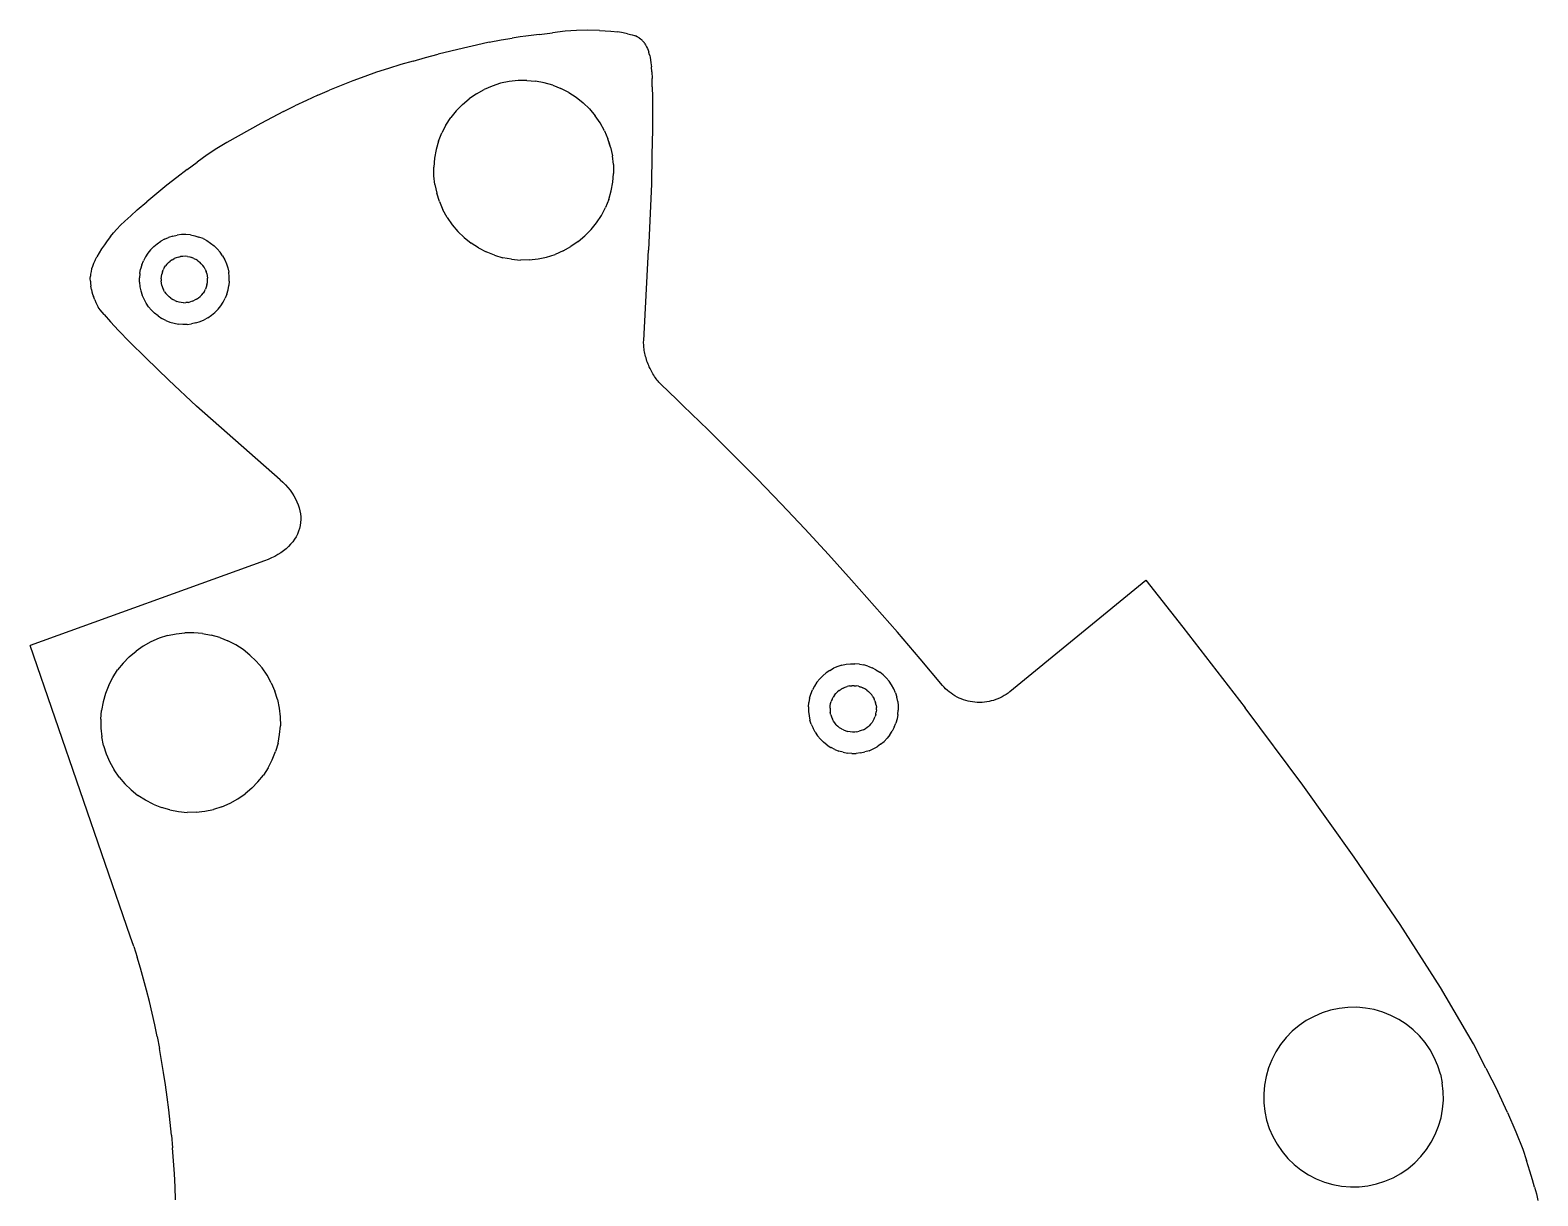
# Model space of a CAD drawing. Extents: x -71 to 71, y -56 to 56.
# Drawn here: x -71.3 to -1.7, y 1.8 to 55.6 of the extents above; entities that cross this region are included whole.
import ezdxf

# ---------------------------------------------------------------- set-up
doc = ezdxf.new("R2010")
doc.units = 0

msp = doc.modelspace()

# ---------------------------------------------------------------- linework, layer by layer
for p, q in [((-50.14, 55.07, 0), (-50.724, 54.939, 0)), ((-50.14, 55.07, 0), (-49.586, 55.182, 0)), ((-49.586, 55.182, 0), (-49.082, 55.264, 0)), ((-48.703, 55.319, 0), (-49.082, 55.264, 0)), ((-48.441, 55.355, 0), (-48.703, 55.319, 0)), ((-47.834, 55.434, 0), (-48.441, 55.355, 0)), ((-47.834, 55.434, 0), (-47.221, 55.509, 0)), ((-46.635, 55.577, 0), (-47.221, 55.509, 0)), ((-46.11, 55.62, 0), (-46.635, 55.577, 0)), ((-45.597, 55.631, 0), (-46.11, 55.62, 0)), ((-45.052, 55.617, 0), (-45.597, 55.631, 0)), ((-45.052, 55.617, 0), (-44.522, 55.587, 0)), ((-44.522, 55.587, 0), (-44.194, 55.55, 0)), ((-43.96, 55.513, 0), (-44.194, 55.55, 0)), ((-43.751, 55.467, 0), (-43.96, 55.513, 0)), ((-43.751, 55.467, 0), (-43.543, 55.415, 0)), ((-43.543, 55.415, 0), (-43.436, 55.383, 0)), ((-43.436, 55.383, 0), (-43.391, 55.364, 0)), ((-43.306, 55.321, 0), (-43.391, 55.364, 0)), ((-43.216, 55.269, 0), (-43.306, 55.321, 0)), ((-43.216, 55.269, 0), (-43.159, 55.232, 0)), ((-43.159, 55.232, 0), (-43.113, 55.197, 0)), ((-43.08, 55.167, 0), (-43.113, 55.197, 0)), ((-43.054, 55.141, 0), (-43.08, 55.167, 0)), ((-43.054, 55.141, 0), (-43.015, 55.094, 0)), ((-42.975, 55.041, 0), (-43.015, 55.094, 0)), ((-42.951, 55.006, 0), (-42.975, 55.041, 0)), ((-42.951, 55.006, 0), (-42.918, 54.948, 0)), ((-53.65, 54.206, 0), (-53.077, 54.364, 0)), ((-53.077, 54.364, 0), (-52.499, 54.515, 0)), ((-51.914, 54.66, 0), (-52.499, 54.515, 0)), ((-51.322, 54.801, 0), (-51.914, 54.66, 0)), ((-50.724, 54.939, 0), (-51.322, 54.801, 0)), ((-42.918, 54.948, 0), (-42.876, 54.866, 0)), ((-42.876, 54.866, 0), (-42.837, 54.783, 0)), ((-42.837, 54.783, 0), (-42.803, 54.7, 0)), ((-42.803, 54.7, 0), (-42.773, 54.619, 0)), ((-42.748, 54.54, 0), (-42.773, 54.619, 0)), ((-42.726, 54.459, 0), (-42.748, 54.54, 0)), ((-42.726, 54.459, 0), (-42.706, 54.369, 0)), ((-42.706, 54.369, 0), (-42.687, 54.261, 0)), ((-55.335, 53.684, 0), (-55.886, 53.492, 0)), ((-54.779, 53.866, 0), (-55.335, 53.684, 0)), ((-54.217, 54.04, 0), (-54.779, 53.866, 0)), ((-53.65, 54.206, 0), (-54.217, 54.04, 0)), ((-42.687, 54.261, 0), (-42.669, 54.123, 0)), ((-42.669, 54.123, 0), (-42.651, 53.941, 0)), ((-42.635, 53.704, 0), (-42.651, 53.941, 0)), ((-42.635, 53.704, 0), (-42.621, 53.399, 0)), ((-56.974, 53.079, 0), (-57.512, 52.858, 0)), ((-56.433, 53.29, 0), (-56.974, 53.079, 0)), ((-55.886, 53.492, 0), (-56.433, 53.29, 0)), ((-49.999, 53.051, 0), (-50.374, 52.891, 0)), ((-49.611, 53.175, 0), (-49.999, 53.051, 0)), ((-49.213, 53.26, 0), (-49.611, 53.175, 0)), ((-48.808, 53.305, 0), (-49.213, 53.26, 0)), ((-48.401, 53.311, 0), (-48.808, 53.305, 0)), ((-48.401, 53.311, 0), (-47.995, 53.276, 0)), ((-47.595, 53.202, 0), (-47.995, 53.276, 0)), ((-47.203, 53.089, 0), (-47.595, 53.202, 0)), ((-47.203, 53.089, 0), (-46.825, 52.938, 0)), ((-46.463, 52.751, 0), (-46.825, 52.938, 0)), ((-42.61, 53.015, 0), (-42.621, 53.399, 0)), ((-42.61, 53.015, 0), (-42.602, 52.533, 0)), ((-58.575, 52.385, 0), (-59.103, 52.133, 0)), ((-58.045, 52.626, 0), (-58.575, 52.385, 0)), ((-58.045, 52.626, 0), (-57.512, 52.858, 0)), ((-51.661, 51.909, 0), (-51.377, 52.2, 0)), ((-51.377, 52.2, 0), (-51.066, 52.463, 0)), ((-50.73, 52.694, 0), (-51.066, 52.463, 0)), ((-50.73, 52.694, 0), (-50.374, 52.891, 0)), ((-46.463, 52.751, 0), (-46.122, 52.53, 0)), ((-46.122, 52.53, 0), (-45.804, 52.276, 0)), ((-45.512, 51.991, 0), (-45.804, 52.276, 0)), ((-42.602, 52.533, 0), (-42.599, 51.9, 0)), ((-60.153, 51.601, 0), (-60.678, 51.321, 0)), ((-59.628, 51.872, 0), (-60.153, 51.601, 0)), ((-59.628, 51.872, 0), (-59.103, 52.133, 0)), ((-52.137, 51.249, 0), (-51.915, 51.59, 0)), ((-51.661, 51.909, 0), (-51.915, 51.59, 0)), ((-45.512, 51.991, 0), (-45.249, 51.68, 0)), ((-45.018, 51.345, 0), (-45.249, 51.68, 0)), ((-42.599, 51.9, 0), (-42.606, 51.034, 0)), ((-61.204, 51.033, 0), (-61.733, 50.737, 0)), ((-60.678, 51.321, 0), (-61.204, 51.033, 0)), ((-52.475, 50.509, 0), (-52.324, 50.887, 0)), ((-52.137, 51.249, 0), (-52.324, 50.887, 0)), ((-44.821, 50.988, 0), (-45.018, 51.345, 0)), ((-44.821, 50.988, 0), (-44.661, 50.614, 0)), ((-42.606, 51.034, 0), (-42.624, 49.879, 0)), ((-62.707, 50.168, 0), (-63.153, 49.871, 0)), ((-62.243, 50.448, 0), (-62.707, 50.168, 0)), ((-61.733, 50.737, 0), (-62.243, 50.448, 0)), ((-52.588, 50.117, 0), (-52.662, 49.717, 0)), ((-52.475, 50.509, 0), (-52.588, 50.117, 0)), ((-44.591, 50.395, 0), (-44.661, 50.614, 0)), ((-44.537, 50.226, 0), (-44.661, 50.614, 0)), ((-44.537, 50.226, 0), (-44.591, 50.395, 0)), ((-44.537, 50.226, 0), (-44.452, 49.828, 0)), ((-64.088, 49.191, 0), (-63.617, 49.54, 0)), ((-63.153, 49.871, 0), (-63.617, 49.54, 0)), ((-52.662, 49.717, 0), (-52.696, 49.311, 0)), ((-44.407, 49.423, 0), (-44.452, 49.828, 0)), ((-44.407, 49.423, 0), (-44.401, 49.016, 0)), ((-42.624, 49.879, 0), (-42.65, 48.535, 0)), ((-64.555, 48.833, 0), (-65.019, 48.467, 0)), ((-64.088, 49.191, 0), (-64.555, 48.833, 0)), ((-52.691, 48.904, 0), (-52.696, 49.311, 0)), ((-52.645, 48.499, 0), (-52.691, 48.904, 0)), ((-44.436, 48.61, 0), (-44.401, 49.016, 0)), ((-65.481, 48.093, 0), (-65.941, 47.71, 0)), ((-65.019, 48.467, 0), (-65.481, 48.093, 0)), ((-52.645, 48.499, 0), (-52.56, 48.101, 0)), ((-52.437, 47.713, 0), (-52.56, 48.101, 0)), ((-44.623, 47.818, 0), (-44.51, 48.209, 0)), ((-44.51, 48.209, 0), (-44.436, 48.61, 0)), ((-42.65, 48.535, 0), (-42.779, 45.472, 0)), ((-66.386, 47.334, 0), (-66.688, 47.063, 0)), ((-66.386, 47.334, 0), (-65.941, 47.71, 0)), ((-52.437, 47.713, 0), (-52.276, 47.339, 0)), ((-52.079, 46.982, 0), (-52.276, 47.339, 0)), ((-44.961, 47.078, 0), (-44.774, 47.44, 0)), ((-44.623, 47.818, 0), (-44.774, 47.44, 0)), ((-66.956, 46.817, 0), (-67.16, 46.619, 0)), ((-66.688, 47.063, 0), (-66.956, 46.817, 0)), ((-52.079, 46.982, 0), (-51.848, 46.646, 0)), ((-51.848, 46.646, 0), (-51.586, 46.335, 0)), ((-45.436, 46.418, 0), (-45.182, 46.736, 0)), ((-45.182, 46.736, 0), (-44.961, 47.078, 0)), ((-67.623, 46.096, 0), (-67.767, 45.909, 0)), ((-67.623, 46.096, 0), (-67.476, 46.275, 0)), ((-67.325, 46.446, 0), (-67.476, 46.275, 0)), ((-67.16, 46.619, 0), (-67.325, 46.446, 0)), ((-65.123, 45.98, 0), (-65.301, 45.881, 0)), ((-65.123, 45.98, 0), (-64.936, 46.06, 0)), ((-64.742, 46.122, 0), (-64.936, 46.06, 0)), ((-64.742, 46.122, 0), (-64.542, 46.164, 0)), ((-64.34, 46.187, 0), (-64.542, 46.164, 0)), ((-64.137, 46.19, 0), (-64.34, 46.187, 0)), ((-63.934, 46.172, 0), (-64.137, 46.19, 0)), ((-63.934, 46.172, 0), (-63.734, 46.135, 0)), ((-63.734, 46.135, 0), (-63.538, 46.079, 0)), ((-63.349, 46.004, 0), (-63.538, 46.079, 0)), ((-63.349, 46.004, 0), (-63.168, 45.91, 0)), ((-51.586, 46.335, 0), (-51.294, 46.051, 0)), ((-51.294, 46.051, 0), (-50.976, 45.797, 0)), ((-46.032, 45.864, 0), (-45.721, 46.126, 0)), ((-45.721, 46.126, 0), (-45.436, 46.418, 0)), ((-68.148, 45.346, 0), (-68.25, 45.169, 0)), ((-68.032, 45.53, 0), (-68.148, 45.346, 0)), ((-67.904, 45.719, 0), (-68.032, 45.53, 0)), ((-67.767, 45.909, 0), (-67.904, 45.719, 0)), ((-65.893, 45.33, 0), (-66.004, 45.159, 0)), ((-65.766, 45.489, 0), (-65.893, 45.33, 0)), ((-65.766, 45.489, 0), (-65.624, 45.635, 0)), ((-65.624, 45.635, 0), (-65.468, 45.766, 0)), ((-65.468, 45.766, 0), (-65.301, 45.881, 0)), ((-63.168, 45.91, 0), (-62.997, 45.799, 0)), ((-62.997, 45.799, 0), (-62.838, 45.672, 0)), ((-62.692, 45.53, 0), (-62.838, 45.672, 0)), ((-62.561, 45.375, 0), (-62.692, 45.53, 0)), ((-62.446, 45.207, 0), (-62.561, 45.375, 0)), ((-50.634, 45.575, 0), (-50.976, 45.797, 0)), ((-50.634, 45.575, 0), (-50.272, 45.388, 0)), ((-49.894, 45.237, 0), (-50.272, 45.388, 0)), ((-47.486, 45.152, 0), (-47.098, 45.275, 0)), ((-46.724, 45.436, 0), (-47.098, 45.275, 0)), ((-46.724, 45.436, 0), (-46.367, 45.633, 0)), ((-46.032, 45.864, 0), (-46.367, 45.633, 0)), ((-43.006, 41.296, 0), (-42.779, 45.472, 0)), ((-68.491, 44.605, 0), (-68.519, 44.49, 0)), ((-68.455, 44.723, 0), (-68.491, 44.605, 0)), ((-68.404, 44.855, 0), (-68.455, 44.723, 0)), ((-68.335, 45.004, 0), (-68.404, 44.855, 0)), ((-68.335, 45.004, 0), (-68.25, 45.169, 0)), ((-66.266, 44.393, 0), (-66.229, 44.594, 0)), ((-66.173, 44.789, 0), (-66.229, 44.594, 0)), ((-66.173, 44.789, 0), (-66.097, 44.978, 0)), ((-66.004, 45.159, 0), (-66.097, 44.978, 0)), ((-65.224, 44.464, 0), (-65.185, 44.562, 0)), ((-65.136, 44.655, 0), (-65.185, 44.562, 0)), ((-65.136, 44.655, 0), (-65.079, 44.743, 0)), ((-65.014, 44.825, 0), (-65.079, 44.743, 0)), ((-64.94, 44.9, 0), (-65.014, 44.825, 0)), ((-64.94, 44.9, 0), (-64.86, 44.968, 0)), ((-64.773, 45.028, 0), (-64.86, 44.968, 0)), ((-64.773, 45.028, 0), (-64.681, 45.079, 0)), ((-64.773, 45.028, 0), (-64.703, 45.066, 0)), ((-64.703, 45.066, 0), (-64.681, 45.079, 0)), ((-64.585, 45.12, 0), (-64.681, 45.079, 0)), ((-64.485, 45.152, 0), (-64.585, 45.12, 0)), ((-64.485, 45.152, 0), (-64.382, 45.174, 0)), ((-64.277, 45.186, 0), (-64.382, 45.174, 0)), ((-64.172, 45.187, 0), (-64.277, 45.186, 0)), ((-64.068, 45.178, 0), (-64.172, 45.187, 0)), ((-64.068, 45.178, 0), (-63.964, 45.159, 0)), ((-63.964, 45.159, 0), (-63.863, 45.13, 0)), ((-63.766, 45.091, 0), (-63.863, 45.13, 0)), ((-63.766, 45.091, 0), (-63.672, 45.043, 0)), ((-63.584, 44.985, 0), (-63.672, 45.043, 0)), ((-63.584, 44.985, 0), (-63.502, 44.92, 0)), ((-63.427, 44.847, 0), (-63.502, 44.92, 0)), ((-63.427, 44.847, 0), (-63.359, 44.766, 0)), ((-63.299, 44.68, 0), (-63.359, 44.766, 0)), ((-63.249, 44.588, 0), (-63.299, 44.68, 0)), ((-63.249, 44.588, 0), (-63.207, 44.491, 0)), ((-62.446, 45.207, 0), (-62.347, 45.029, 0)), ((-62.347, 45.029, 0), (-62.267, 44.842, 0)), ((-62.267, 44.842, 0), (-62.205, 44.648, 0)), ((-62.205, 44.648, 0), (-62.163, 44.449, 0)), ((-49.894, 45.237, 0), (-49.503, 45.124, 0)), ((-49.102, 45.05, 0), (-49.503, 45.124, 0)), ((-49.102, 45.05, 0), (-48.696, 45.016, 0)), ((-48.289, 45.021, 0), (-48.696, 45.016, 0)), ((-48.289, 45.021, 0), (-47.885, 45.067, 0)), ((-47.885, 45.067, 0), (-47.486, 45.152, 0)), ((-68.553, 44.167, 0), (-68.55, 44.266, 0)), ((-68.55, 44.044, 0), (-68.553, 44.167, 0)), ((-68.539, 44.367, 0), (-68.55, 44.266, 0)), ((-68.55, 44.044, 0), (-68.542, 43.941, 0)), ((-68.542, 43.941, 0), (-68.523, 43.81, 0)), ((-68.519, 44.49, 0), (-68.539, 44.367, 0)), ((-66.266, 44.393, 0), (-66.283, 44.191, 0)), ((-66.281, 43.987, 0), (-66.283, 44.191, 0)), ((-66.281, 43.987, 0), (-66.258, 43.785, 0)), ((-65.281, 44.155, 0), (-65.272, 44.26, 0)), ((-65.281, 44.155, 0), (-65.279, 44.05, 0)), ((-65.268, 43.945, 0), (-65.279, 44.05, 0)), ((-65.272, 44.26, 0), (-65.253, 44.363, 0)), ((-65.246, 43.842, 0), (-65.268, 43.945, 0)), ((-65.224, 44.464, 0), (-65.253, 44.363, 0)), ((-63.175, 44.391, 0), (-63.207, 44.491, 0)), ((-63.168, 43.871, 0), (-63.197, 43.77, 0)), ((-63.175, 44.391, 0), (-63.153, 44.288, 0)), ((-63.168, 43.871, 0), (-63.149, 43.974, 0)), ((-63.153, 44.288, 0), (-63.142, 44.184, 0)), ((-63.149, 43.974, 0), (-63.14, 44.079, 0)), ((-63.14, 44.079, 0), (-63.142, 44.184, 0)), ((-62.14, 44.246, 0), (-62.163, 44.449, 0)), ((-62.138, 44.043, 0), (-62.155, 43.84, 0)), ((-62.138, 44.043, 0), (-62.14, 44.246, 0)), ((-68.499, 43.662, 0), (-68.523, 43.81, 0)), ((-68.499, 43.662, 0), (-68.474, 43.547, 0)), ((-68.474, 43.547, 0), (-68.446, 43.444, 0)), ((-68.446, 43.444, 0), (-68.408, 43.327, 0)), ((-68.349, 43.176, 0), (-68.408, 43.327, 0)), ((-68.349, 43.176, 0), (-68.296, 43.049, 0)), ((-66.258, 43.785, 0), (-66.216, 43.586, 0)), ((-66.216, 43.586, 0), (-66.154, 43.392, 0)), ((-66.073, 43.205, 0), (-66.154, 43.392, 0)), ((-65.975, 43.026, 0), (-66.073, 43.205, 0)), ((-65.246, 43.842, 0), (-65.214, 43.742, 0)), ((-65.214, 43.742, 0), (-65.172, 43.646, 0)), ((-65.122, 43.554, 0), (-65.172, 43.646, 0)), ((-65.122, 43.554, 0), (-65.062, 43.467, 0)), ((-64.994, 43.387, 0), (-65.062, 43.467, 0)), ((-64.994, 43.387, 0), (-64.965, 43.358, 0)), ((-64.994, 43.387, 0), (-64.919, 43.314, 0)), ((-64.965, 43.358, 0), (-64.919, 43.314, 0)), ((-64.837, 43.248, 0), (-64.919, 43.314, 0)), ((-64.837, 43.248, 0), (-64.749, 43.191, 0)), ((-64.655, 43.142, 0), (-64.749, 43.191, 0)), ((-63.836, 43.113, 0), (-63.74, 43.155, 0)), ((-63.648, 43.206, 0), (-63.74, 43.155, 0)), ((-63.648, 43.206, 0), (-63.561, 43.265, 0)), ((-63.561, 43.265, 0), (-63.481, 43.333, 0)), ((-63.407, 43.408, 0), (-63.481, 43.333, 0)), ((-63.407, 43.408, 0), (-63.342, 43.49, 0)), ((-63.285, 43.579, 0), (-63.342, 43.49, 0)), ((-63.285, 43.579, 0), (-63.236, 43.672, 0)), ((-63.197, 43.77, 0), (-63.236, 43.672, 0)), ((-62.417, 43.074, 0), (-62.324, 43.255, 0)), ((-62.248, 43.444, 0), (-62.324, 43.255, 0)), ((-62.248, 43.444, 0), (-62.192, 43.64, 0)), ((-62.192, 43.64, 0), (-62.155, 43.84, 0)), ((-68.296, 43.049, 0), (-68.25, 42.956, 0)), ((-68.25, 42.956, 0), (-68.184, 42.845, 0)), ((-68.098, 42.72, 0), (-68.184, 42.845, 0)), ((-67.912, 42.495, 0), (-68.098, 42.72, 0)), ((-67.912, 42.495, 0), (-67.627, 42.169, 0)), ((-65.86, 42.859, 0), (-65.975, 43.026, 0)), ((-65.729, 42.703, 0), (-65.86, 42.859, 0)), ((-65.583, 42.561, 0), (-65.729, 42.703, 0)), ((-65.424, 42.434, 0), (-65.583, 42.561, 0)), ((-64.655, 43.142, 0), (-64.558, 43.104, 0)), ((-64.457, 43.074, 0), (-64.558, 43.104, 0)), ((-64.353, 43.055, 0), (-64.457, 43.074, 0)), ((-64.249, 43.046, 0), (-64.353, 43.055, 0)), ((-64.249, 43.046, 0), (-64.144, 43.048, 0)), ((-64.039, 43.06, 0), (-64.144, 43.048, 0)), ((-64.039, 43.06, 0), (-63.936, 43.081, 0)), ((-63.836, 43.113, 0), (-63.936, 43.081, 0)), ((-63.12, 42.352, 0), (-62.952, 42.467, 0)), ((-62.952, 42.467, 0), (-62.797, 42.599, 0)), ((-62.655, 42.745, 0), (-62.797, 42.599, 0)), ((-62.655, 42.745, 0), (-62.528, 42.904, 0)), ((-62.528, 42.904, 0), (-62.417, 43.074, 0)), ((-67.627, 42.169, 0), (-67.254, 41.768, 0)), ((-67.254, 41.768, 0), (-66.741, 41.241, 0)), ((-65.424, 42.434, 0), (-65.253, 42.323, 0)), ((-65.072, 42.23, 0), (-65.253, 42.323, 0)), ((-65.072, 42.23, 0), (-64.883, 42.154, 0)), ((-64.883, 42.154, 0), (-64.687, 42.098, 0)), ((-64.687, 42.098, 0), (-64.487, 42.061, 0)), ((-64.284, 42.044, 0), (-64.487, 42.061, 0)), ((-64.081, 42.046, 0), (-64.284, 42.044, 0)), ((-64.081, 42.046, 0), (-63.878, 42.069, 0)), ((-63.679, 42.112, 0), (-63.878, 42.069, 0)), ((-63.679, 42.112, 0), (-63.485, 42.173, 0)), ((-63.485, 42.173, 0), (-63.298, 42.254, 0)), ((-63.12, 42.352, 0), (-63.298, 42.254, 0)), ((-66.741, 41.241, 0), (-65.988, 40.498, 0)), ((-43.008, 41.236, 0), (-43.006, 41.296, 0)), ((-43.008, 41.172, 0), (-43.008, 41.236, 0)), ((-43.006, 41.108, 0), (-43.008, 41.172, 0)), ((-43.002, 41.042, 0), (-43.006, 41.108, 0)), ((-65.988, 40.498, 0), (-64.923, 39.475, 0)), ((-42.996, 40.976, 0), (-43.002, 41.042, 0)), ((-42.988, 40.908, 0), (-42.996, 40.976, 0)), ((-42.977, 40.84, 0), (-42.988, 40.908, 0)), ((-42.965, 40.771, 0), (-42.977, 40.84, 0)), ((-42.951, 40.702, 0), (-42.965, 40.771, 0)), ((-42.935, 40.632, 0), (-42.951, 40.702, 0)), ((-42.918, 40.562, 0), (-42.935, 40.632, 0)), ((-42.898, 40.492, 0), (-42.918, 40.562, 0)), ((-42.877, 40.422, 0), (-42.898, 40.492, 0)), ((-42.854, 40.352, 0), (-42.877, 40.422, 0)), ((-42.829, 40.282, 0), (-42.854, 40.352, 0)), ((-42.803, 40.213, 0), (-42.829, 40.282, 0)), ((-42.775, 40.145, 0), (-42.803, 40.213, 0)), ((-42.746, 40.077, 0), (-42.775, 40.145, 0)), ((-42.715, 40.01, 0), (-42.746, 40.077, 0)), ((-42.683, 39.944, 0), (-42.715, 40.01, 0)), ((-42.649, 39.88, 0), (-42.683, 39.944, 0)), ((-42.615, 39.816, 0), (-42.649, 39.88, 0)), ((-42.579, 39.754, 0), (-42.615, 39.816, 0)), ((-42.542, 39.694, 0), (-42.579, 39.754, 0)), ((-42.504, 39.635, 0), (-42.542, 39.694, 0)), ((-63.649, 38.265, 0), (-64.923, 39.475, 0)), ((-42.465, 39.578, 0), (-42.504, 39.635, 0)), ((-42.425, 39.523, 0), (-42.465, 39.578, 0)), ((-42.384, 39.47, 0), (-42.425, 39.523, 0)), ((-42.343, 39.419, 0), (-42.384, 39.47, 0)), ((-42.3, 39.371, 0), (-42.343, 39.419, 0)), ((-42.257, 39.325, 0), (-42.3, 39.371, 0)), ((-42.215, 39.282, 0), (-42.257, 39.325, 0)), ((-42.215, 39.282, 0), (-41.48, 38.573, 0)), ((-41.48, 38.573, 0), (-41.184, 38.288, 0)), ((-40.035, 37.168, 0), (-41.184, 38.288, 0)), ((-59.794, 34.869, 0), (-63.649, 38.265, 0)), ((-39.57, 36.708, 0), (-40.035, 37.168, 0)), ((-38.898, 36.043, 0), (-39.57, 36.708, 0)), ((-37.773, 34.907, 0), (-38.898, 36.043, 0)), ((-59.794, 34.869, 0), (-59.668, 34.753, 0)), ((-36.661, 33.759, 0), (-37.773, 34.907, 0)), ((-59.668, 34.753, 0), (-59.548, 34.632, 0)), ((-59.548, 34.632, 0), (-59.436, 34.508, 0)), ((-59.436, 34.508, 0), (-59.333, 34.382, 0)), ((-59.333, 34.382, 0), (-59.239, 34.253, 0)), ((-59.239, 34.253, 0), (-59.154, 34.122, 0)), ((-59.154, 34.122, 0), (-59.078, 33.989, 0)), ((-59.078, 33.989, 0), (-59.012, 33.854, 0)), ((-59.012, 33.854, 0), (-58.956, 33.718, 0)), ((-58.956, 33.718, 0), (-58.911, 33.581, 0)), ((-58.911, 33.581, 0), (-58.875, 33.442, 0)), ((-58.875, 33.442, 0), (-58.851, 33.304, 0)), ((-35.563, 32.598, 0), (-36.661, 33.759, 0)), ((-58.864, 32.755, 0), (-58.895, 32.622, 0)), ((-58.844, 32.89, 0), (-58.864, 32.755, 0)), ((-58.851, 33.304, 0), (-58.837, 33.165, 0)), ((-58.835, 33.027, 0), (-58.844, 32.89, 0)), ((-58.837, 33.165, 0), (-58.835, 33.027, 0)), ((-59.127, 32.12, 0), (-59.21, 32.004, 0)), ((-59.053, 32.24, 0), (-59.127, 32.12, 0)), ((-58.99, 32.363, 0), (-59.053, 32.24, 0)), ((-58.937, 32.491, 0), (-58.99, 32.363, 0)), ((-58.895, 32.622, 0), (-58.937, 32.491, 0)), ((-35.563, 32.598, 0), (-34.479, 31.426, 0)), ((-60.039, 31.333, 0), (-60.188, 31.259, 0)), ((-59.897, 31.413, 0), (-60.039, 31.333, 0)), ((-59.762, 31.498, 0), (-59.897, 31.413, 0)), ((-59.635, 31.589, 0), (-59.762, 31.498, 0)), ((-59.516, 31.685, 0), (-59.635, 31.589, 0)), ((-59.405, 31.787, 0), (-59.516, 31.685, 0)), ((-59.303, 31.893, 0), (-59.405, 31.787, 0)), ((-59.21, 32.004, 0), (-59.303, 31.893, 0)), ((-33.407, 30.24, 0), (-34.479, 31.426, 0)), ((-60.504, 31.129, 0), (-71.328, 27.213, 0)), ((-60.344, 31.191, 0), (-60.504, 31.129, 0)), ((-60.188, 31.259, 0), (-60.344, 31.191, 0)), ((-32.347, 29.04, 0), (-33.407, 30.24, 0)), ((-26.099, 25.087, 0), (-19.823, 30.229, 0)), ((-19.823, 30.229, 0), (-18.119, 28.067, 0)), ((-31.294, 27.825, 0), (-32.347, 29.04, 0)), ((-18.119, 28.067, 0), (-15.248, 24.333, 0)), ((-66.705, 13.79, 0), (-71.328, 27.213, 0)), ((-66.106, 27.191, 0), (-66.442, 26.96, 0)), ((-65.75, 27.388, 0), (-66.106, 27.191, 0)), ((-65.376, 27.549, 0), (-65.75, 27.388, 0)), ((-64.988, 27.672, 0), (-65.376, 27.549, 0)), ((-64.988, 27.672, 0), (-64.589, 27.757, 0)), ((-64.589, 27.757, 0), (-64.184, 27.803, 0)), ((-63.777, 27.808, 0), (-64.184, 27.803, 0)), ((-63.371, 27.774, 0), (-63.777, 27.808, 0)), ((-63.371, 27.774, 0), (-62.971, 27.7, 0)), ((-62.58, 27.587, 0), (-62.971, 27.7, 0)), ((-62.58, 27.587, 0), (-62.201, 27.436, 0)), ((-61.84, 27.249, 0), (-62.201, 27.436, 0)), ((-61.498, 27.027, 0), (-61.84, 27.249, 0)), ((-30.245, 26.595, 0), (-31.294, 27.825, 0)), ((-67.037, 26.406, 0), (-66.753, 26.698, 0)), ((-66.753, 26.698, 0), (-66.442, 26.96, 0)), ((-61.18, 26.773, 0), (-61.498, 27.027, 0)), ((-61.18, 26.773, 0), (-60.888, 26.489, 0)), ((-60.888, 26.489, 0), (-60.625, 26.178, 0)), ((-29.213, 25.373, 0), (-30.245, 26.595, 0)), ((-67.513, 25.746, 0), (-67.291, 26.088, 0)), ((-67.037, 26.406, 0), (-67.291, 26.088, 0)), ((-60.394, 25.842, 0), (-60.625, 26.178, 0)), ((-60.198, 25.486, 0), (-60.394, 25.842, 0)), ((-34.74, 25.822, 0), (-34.882, 25.676, 0)), ((-34.74, 25.822, 0), (-34.584, 25.953, 0)), ((-34.417, 26.068, 0), (-34.584, 25.953, 0)), ((-34.417, 26.068, 0), (-34.238, 26.167, 0)), ((-34.051, 26.247, 0), (-34.238, 26.167, 0)), ((-33.857, 26.309, 0), (-34.051, 26.247, 0)), ((-33.857, 26.309, 0), (-33.658, 26.351, 0)), ((-33.658, 26.351, 0), (-33.456, 26.374, 0)), ((-33.456, 26.374, 0), (-33.253, 26.377, 0)), ((-33.05, 26.36, 0), (-33.253, 26.377, 0)), ((-33.05, 26.36, 0), (-32.85, 26.323, 0)), ((-32.654, 26.266, 0), (-32.85, 26.323, 0)), ((-32.654, 26.266, 0), (-32.465, 26.191, 0)), ((-32.284, 26.097, 0), (-32.465, 26.191, 0)), ((-32.284, 26.097, 0), (-32.113, 25.986, 0)), ((-31.954, 25.859, 0), (-32.113, 25.986, 0)), ((-31.954, 25.859, 0), (-31.808, 25.717, 0)), ((-67.7, 25.384, 0), (-67.851, 25.006, 0)), ((-67.7, 25.384, 0), (-67.513, 25.746, 0)), ((-60.198, 25.486, 0), (-60.037, 25.111, 0)), ((-59.913, 24.723, 0), (-60.037, 25.111, 0)), ((-35.289, 24.976, 0), (-35.213, 25.165, 0)), ((-35.12, 25.346, 0), (-35.213, 25.165, 0)), ((-35.009, 25.517, 0), (-35.12, 25.346, 0)), ((-35.009, 25.517, 0), (-34.882, 25.676, 0)), ((-34.064, 25.074, 0), (-34.137, 24.999, 0)), ((-33.984, 25.142, 0), (-34.064, 25.074, 0)), ((-33.984, 25.142, 0), (-33.897, 25.202, 0)), ((-33.805, 25.252, 0), (-33.897, 25.202, 0)), ((-33.805, 25.252, 0), (-33.708, 25.294, 0)), ((-33.708, 25.294, 0), (-33.608, 25.326, 0)), ((-33.505, 25.348, 0), (-33.608, 25.326, 0)), ((-33.505, 25.348, 0), (-33.401, 25.359, 0)), ((-33.296, 25.361, 0), (-33.401, 25.359, 0)), ((-33.296, 25.361, 0), (-33.191, 25.352, 0)), ((-33.088, 25.333, 0), (-33.191, 25.352, 0)), ((-33.088, 25.333, 0), (-33.023, 25.314, 0)), ((-33.088, 25.333, 0), (-32.987, 25.304, 0)), ((-33.023, 25.314, 0), (-32.987, 25.304, 0)), ((-32.987, 25.304, 0), (-32.889, 25.265, 0)), ((-32.796, 25.216, 0), (-32.889, 25.265, 0)), ((-32.708, 25.159, 0), (-32.796, 25.216, 0)), ((-32.708, 25.159, 0), (-32.626, 25.094, 0)), ((-32.55, 25.02, 0), (-32.626, 25.094, 0)), ((-31.677, 25.562, 0), (-31.808, 25.717, 0)), ((-31.562, 25.394, 0), (-31.677, 25.562, 0)), ((-31.463, 25.216, 0), (-31.562, 25.394, 0)), ((-31.383, 25.029, 0), (-31.463, 25.216, 0)), ((-29.143, 25.294, 0), (-29.213, 25.373, 0)), ((-29.067, 25.217, 0), (-29.143, 25.294, 0)), ((-28.988, 25.143, 0), (-29.067, 25.217, 0)), ((-28.905, 25.074, 0), (-28.988, 25.143, 0)), ((-28.819, 25.008, 0), (-28.905, 25.074, 0)), ((-26.099, 25.087, 0), (-26.182, 25.022, 0)), ((-67.964, 24.615, 0), (-68.038, 24.214, 0)), ((-67.851, 25.006, 0), (-67.964, 24.615, 0)), ((-59.913, 24.723, 0), (-59.828, 24.325, 0)), ((-35.399, 24.378, 0), (-35.382, 24.58, 0)), ((-35.399, 24.378, 0), (-35.397, 24.174, 0)), ((-35.345, 24.781, 0), (-35.382, 24.58, 0)), ((-35.345, 24.781, 0), (-35.289, 24.976, 0)), ((-34.404, 24.329, 0), (-34.395, 24.433, 0)), ((-34.395, 24.433, 0), (-34.376, 24.537, 0)), ((-34.376, 24.537, 0), (-34.347, 24.638, 0)), ((-34.308, 24.735, 0), (-34.347, 24.638, 0)), ((-34.308, 24.735, 0), (-34.26, 24.829, 0)), ((-34.203, 24.917, 0), (-34.26, 24.829, 0)), ((-34.203, 24.917, 0), (-34.137, 24.999, 0)), ((-32.482, 24.94, 0), (-32.55, 25.02, 0)), ((-32.423, 24.853, 0), (-32.482, 24.94, 0)), ((-32.423, 24.853, 0), (-32.372, 24.761, 0)), ((-32.331, 24.665, 0), (-32.372, 24.761, 0)), ((-32.331, 24.665, 0), (-32.299, 24.565, 0)), ((-32.277, 24.462, 0), (-32.299, 24.565, 0)), ((-32.277, 24.462, 0), (-32.265, 24.357, 0)), ((-31.383, 25.029, 0), (-31.321, 24.835, 0)), ((-31.279, 24.636, 0), (-31.321, 24.835, 0)), ((-31.279, 24.636, 0), (-31.256, 24.434, 0)), ((-31.256, 24.434, 0), (-31.253, 24.23, 0)), ((-28.729, 24.947, 0), (-28.819, 25.008, 0)), ((-28.637, 24.89, 0), (-28.729, 24.947, 0)), ((-28.542, 24.838, 0), (-28.637, 24.89, 0)), ((-28.445, 24.79, 0), (-28.542, 24.838, 0)), ((-28.345, 24.747, 0), (-28.445, 24.79, 0)), ((-28.244, 24.709, 0), (-28.345, 24.747, 0)), ((-28.14, 24.676, 0), (-28.244, 24.709, 0)), ((-28.035, 24.648, 0), (-28.14, 24.676, 0)), ((-27.929, 24.626, 0), (-28.035, 24.648, 0)), ((-27.822, 24.608, 0), (-27.929, 24.626, 0)), ((-27.714, 24.595, 0), (-27.822, 24.608, 0)), ((-27.606, 24.588, 0), (-27.714, 24.595, 0)), ((-27.497, 24.586, 0), (-27.606, 24.588, 0)), ((-27.389, 24.589, 0), (-27.497, 24.586, 0)), ((-27.281, 24.598, 0), (-27.389, 24.589, 0)), ((-27.173, 24.611, 0), (-27.281, 24.598, 0)), ((-27.066, 24.63, 0), (-27.173, 24.611, 0)), ((-26.96, 24.654, 0), (-27.066, 24.63, 0)), ((-26.856, 24.683, 0), (-26.96, 24.654, 0)), ((-26.753, 24.717, 0), (-26.856, 24.683, 0)), ((-26.652, 24.756, 0), (-26.753, 24.717, 0)), ((-26.553, 24.8, 0), (-26.652, 24.756, 0)), ((-26.456, 24.849, 0), (-26.553, 24.8, 0)), ((-26.362, 24.902, 0), (-26.456, 24.849, 0)), ((-26.271, 24.96, 0), (-26.362, 24.902, 0)), ((-26.182, 25.022, 0), (-26.271, 24.96, 0)), ((-68.072, 23.808, 0), (-68.038, 24.214, 0)), ((-68.072, 23.808, 0), (-68.067, 23.401, 0)), ((-59.828, 24.325, 0), (-59.783, 23.92, 0)), ((-59.783, 23.92, 0), (-59.778, 23.513, 0)), ((-35.397, 24.174, 0), (-35.374, 23.972, 0)), ((-35.374, 23.972, 0), (-35.332, 23.773, 0)), ((-35.27, 23.579, 0), (-35.332, 23.773, 0)), ((-34.404, 24.329, 0), (-34.403, 24.223, 0)), ((-34.403, 24.223, 0), (-34.391, 24.119, 0)), ((-34.369, 24.016, 0), (-34.391, 24.119, 0)), ((-34.369, 24.016, 0), (-34.337, 23.916, 0)), ((-34.337, 23.916, 0), (-34.296, 23.819, 0)), ((-34.245, 23.727, 0), (-34.296, 23.819, 0)), ((-34.186, 23.641, 0), (-34.245, 23.727, 0)), ((-32.531, 23.582, 0), (-32.465, 23.664, 0)), ((-32.408, 23.752, 0), (-32.465, 23.664, 0)), ((-32.36, 23.846, 0), (-32.408, 23.752, 0)), ((-32.36, 23.846, 0), (-32.321, 23.943, 0)), ((-32.292, 24.044, 0), (-32.321, 23.943, 0)), ((-32.292, 24.044, 0), (-32.273, 24.148, 0)), ((-32.264, 24.252, 0), (-32.273, 24.148, 0)), ((-32.264, 24.252, 0), (-32.265, 24.357, 0)), ((-31.308, 23.827, 0), (-31.364, 23.631, 0)), ((-31.271, 24.027, 0), (-31.308, 23.827, 0)), ((-31.271, 24.027, 0), (-31.253, 24.23, 0)), ((-12.586, 20.774, 0), (-15.248, 24.333, 0)), ((-68.067, 23.401, 0), (-68.021, 22.997, 0)), ((-67.937, 22.598, 0), (-68.021, 22.997, 0)), ((-59.886, 22.707, 0), (-59.812, 23.107, 0)), ((-59.812, 23.107, 0), (-59.778, 23.513, 0)), ((-35.27, 23.579, 0), (-35.189, 23.392, 0)), ((-35.091, 23.214, 0), (-35.189, 23.392, 0)), ((-35.091, 23.214, 0), (-34.976, 23.046, 0)), ((-34.844, 22.89, 0), (-34.976, 23.046, 0)), ((-34.118, 23.561, 0), (-34.186, 23.641, 0)), ((-34.118, 23.561, 0), (-34.042, 23.487, 0)), ((-33.96, 23.422, 0), (-34.042, 23.487, 0)), ((-33.872, 23.364, 0), (-33.96, 23.422, 0)), ((-33.872, 23.364, 0), (-33.863, 23.36, 0)), ((-33.779, 23.316, 0), (-33.863, 23.36, 0)), ((-33.779, 23.316, 0), (-33.681, 23.277, 0)), ((-33.681, 23.277, 0), (-33.58, 23.248, 0)), ((-33.477, 23.229, 0), (-33.58, 23.248, 0)), ((-33.372, 23.22, 0), (-33.477, 23.229, 0)), ((-33.267, 23.221, 0), (-33.372, 23.22, 0)), ((-33.163, 23.233, 0), (-33.267, 23.221, 0)), ((-33.163, 23.233, 0), (-33.06, 23.255, 0)), ((-32.96, 23.287, 0), (-33.06, 23.255, 0)), ((-32.863, 23.328, 0), (-32.96, 23.287, 0)), ((-32.863, 23.328, 0), (-32.771, 23.379, 0)), ((-32.771, 23.379, 0), (-32.684, 23.439, 0)), ((-32.684, 23.439, 0), (-32.604, 23.507, 0)), ((-32.531, 23.582, 0), (-32.604, 23.507, 0)), ((-31.644, 23.091, 0), (-31.771, 22.932, 0)), ((-31.644, 23.091, 0), (-31.533, 23.262, 0)), ((-31.439, 23.442, 0), (-31.533, 23.262, 0)), ((-31.439, 23.442, 0), (-31.364, 23.631, 0)), ((-67.937, 22.598, 0), (-67.813, 22.21, 0)), ((-60.15, 21.937, 0), (-59.999, 22.315, 0)), ((-59.886, 22.707, 0), (-59.999, 22.315, 0)), ((-34.844, 22.89, 0), (-34.699, 22.748, 0)), ((-34.539, 22.621, 0), (-34.699, 22.748, 0)), ((-34.539, 22.621, 0), (-34.369, 22.51, 0)), ((-34.369, 22.51, 0), (-34.351, 22.501, 0)), ((-34.188, 22.417, 0), (-34.351, 22.501, 0)), ((-34.188, 22.417, 0), (-33.999, 22.342, 0)), ((-33.803, 22.285, 0), (-33.999, 22.342, 0)), ((-33.803, 22.285, 0), (-33.603, 22.248, 0)), ((-32.994, 22.256, 0), (-32.795, 22.299, 0)), ((-32.601, 22.36, 0), (-32.795, 22.299, 0)), ((-32.601, 22.36, 0), (-32.414, 22.441, 0)), ((-32.414, 22.441, 0), (-32.236, 22.539, 0)), ((-32.068, 22.655, 0), (-32.236, 22.539, 0)), ((-32.068, 22.655, 0), (-31.913, 22.786, 0)), ((-31.771, 22.932, 0), (-31.913, 22.786, 0)), ((-67.813, 22.21, 0), (-67.652, 21.836, 0)), ((-67.652, 21.836, 0), (-67.455, 21.479, 0)), ((-60.337, 21.575, 0), (-60.15, 21.937, 0)), ((-33.4, 22.231, 0), (-33.603, 22.248, 0)), ((-33.4, 22.231, 0), (-33.197, 22.234, 0)), ((-32.994, 22.256, 0), (-33.197, 22.234, 0)), ((-67.225, 21.144, 0), (-67.455, 21.479, 0)), ((-67.225, 21.144, 0), (-66.962, 20.833, 0)), ((-61.097, 20.624, 0), (-60.813, 20.915, 0)), ((-60.813, 20.915, 0), (-60.559, 21.234, 0)), ((-60.337, 21.575, 0), (-60.559, 21.234, 0)), ((-66.962, 20.833, 0), (-66.67, 20.548, 0)), ((-66.67, 20.548, 0), (-66.352, 20.294, 0)), ((-66.01, 20.073, 0), (-66.352, 20.294, 0)), ((-61.744, 20.13, 0), (-61.408, 20.361, 0)), ((-61.097, 20.624, 0), (-61.408, 20.361, 0)), ((-10.211, 17.45, 0), (-12.586, 20.774, 0)), ((-65.649, 19.886, 0), (-66.01, 20.073, 0)), ((-65.649, 19.886, 0), (-65.27, 19.735, 0)), ((-64.879, 19.622, 0), (-65.27, 19.735, 0)), ((-64.879, 19.622, 0), (-64.478, 19.548, 0)), ((-64.478, 19.548, 0), (-64.073, 19.513, 0)), ((-63.665, 19.519, 0), (-64.073, 19.513, 0)), ((-63.665, 19.519, 0), (-63.261, 19.564, 0)), ((-63.261, 19.564, 0), (-62.862, 19.649, 0)), ((-62.474, 19.773, 0), (-62.862, 19.649, 0)), ((-62.474, 19.773, 0), (-62.1, 19.933, 0)), ((-62.1, 19.933, 0), (-61.744, 20.13, 0)), ((-8.085, 14.332, 0), (-10.211, 17.45, 0)), ((-6.228, 11.429, 0), (-8.085, 14.332, 0)), ((-66.545, 13.318, 0), (-66.705, 13.79, 0)), ((-66.545, 13.318, 0), (-66.388, 12.825, 0)), ((-66.237, 12.324, 0), (-66.388, 12.825, 0)), ((-66.092, 11.816, 0), (-66.237, 12.324, 0)), ((-65.954, 11.299, 0), (-66.092, 11.816, 0)), ((-65.822, 10.776, 0), (-65.954, 11.299, 0)), ((-4.707, 8.819, 0), (-6.228, 11.429, 0)), ((-65.697, 10.245, 0), (-65.822, 10.776, 0)), ((-10.902, 10.461, 0), (-11.3, 10.376, 0)), ((-10.497, 10.506, 0), (-10.902, 10.461, 0)), ((-10.09, 10.512, 0), (-10.497, 10.506, 0)), ((-9.684, 10.477, 0), (-10.09, 10.512, 0)), ((-9.284, 10.403, 0), (-9.684, 10.477, 0)), ((-65.579, 9.708, 0), (-65.697, 10.245, 0)), ((-12.419, 9.895, 0), (-12.755, 9.664, 0)), ((-12.063, 10.091, 0), (-12.419, 9.895, 0)), ((-11.688, 10.252, 0), (-12.063, 10.091, 0)), ((-11.3, 10.376, 0), (-11.688, 10.252, 0)), ((-8.893, 10.29, 0), (-9.284, 10.403, 0)), ((-8.514, 10.139, 0), (-8.893, 10.29, 0)), ((-8.152, 9.952, 0), (-8.514, 10.139, 0)), ((-7.811, 9.731, 0), (-8.152, 9.952, 0)), ((-65.466, 9.164, 0), (-65.579, 9.708, 0)), ((-65.466, 9.164, 0), (-65.361, 8.613, 0)), ((-13.35, 9.109, 0), (-13.604, 8.791, 0)), ((-13.066, 9.401, 0), (-13.35, 9.109, 0)), ((-12.755, 9.664, 0), (-13.066, 9.401, 0)), ((-7.493, 9.476, 0), (-7.811, 9.731, 0)), ((-7.201, 9.192, 0), (-7.493, 9.476, 0)), ((-6.938, 8.881, 0), (-7.201, 9.192, 0)), ((-65.262, 8.057, 0), (-65.361, 8.613, 0)), ((-13.826, 8.45, 0), (-14.013, 8.088, 0)), ((-13.604, 8.791, 0), (-13.826, 8.45, 0)), ((-6.707, 8.546, 0), (-6.938, 8.881, 0)), ((-6.511, 8.189, 0), (-6.707, 8.546, 0)), ((-4.125, 7.704, 0), (-4.707, 8.819, 0)), ((-65.17, 7.495, 0), (-65.262, 8.057, 0)), ((-14.164, 7.709, 0), (-14.277, 7.318, 0)), ((-14.013, 8.088, 0), (-14.164, 7.709, 0)), ((-6.35, 7.815, 0), (-6.511, 8.189, 0)), ((-6.226, 7.427, 0), (-6.35, 7.815, 0)), ((-4.125, 7.704, 0), (-3.578, 6.621, 0)), ((-65.084, 6.927, 0), (-65.17, 7.495, 0)), ((-14.277, 7.318, 0), (-14.351, 6.918, 0)), ((-6.226, 7.427, 0), (-6.141, 7.028, 0)), ((-6.096, 6.624, 0), (-6.141, 7.028, 0)), ((-65.005, 6.355, 0), (-65.084, 6.927, 0)), ((-64.932, 5.777, 0), (-65.005, 6.355, 0)), ((-14.351, 6.918, 0), (-14.385, 6.512, 0)), ((-14.385, 6.512, 0), (-14.38, 6.105, 0)), ((-6.09, 6.216, 0), (-6.096, 6.624, 0)), ((-3.124, 5.649, 0), (-3.578, 6.621, 0)), ((-64.867, 5.195, 0), (-64.932, 5.777, 0)), ((-14.38, 6.105, 0), (-14.334, 5.7, 0)), ((-14.334, 5.7, 0), (-14.249, 5.302, 0)), ((-6.199, 5.41, 0), (-6.125, 5.811, 0)), ((-6.125, 5.811, 0), (-6.09, 6.216, 0)), ((-3.124, 5.649, 0), (-2.743, 4.757, 0)), ((-64.808, 4.609, 0), (-64.867, 5.195, 0)), ((-14.249, 5.302, 0), (-14.126, 4.914, 0)), ((-14.126, 4.914, 0), (-13.965, 4.539, 0)), ((-6.463, 4.641, 0), (-6.312, 5.019, 0)), ((-6.312, 5.019, 0), (-6.199, 5.41, 0)), ((-64.808, 4.609, 0), (-64.756, 4.019, 0)), ((-13.965, 4.539, 0), (-13.768, 4.183, 0)), ((-13.768, 4.183, 0), (-13.537, 3.847, 0)), ((-6.871, 3.937, 0), (-6.65, 4.279, 0)), ((-6.65, 4.279, 0), (-6.463, 4.641, 0)), ((-2.743, 4.757, 0), (-2.428, 3.955, 0)), ((-64.711, 3.425, 0), (-64.756, 4.019, 0)), ((-13.537, 3.847, 0), (-13.275, 3.536, 0)), ((-13.275, 3.536, 0), (-12.983, 3.252, 0)), ((-7.41, 3.327, 0), (-7.126, 3.619, 0)), ((-7.126, 3.619, 0), (-6.871, 3.937, 0)), ((-2.428, 3.955, 0), (-2.255, 3.439, 0)), ((-64.672, 2.828, 0), (-64.711, 3.425, 0)), ((-64.64, 2.228, 0), (-64.672, 2.828, 0)), ((-12.983, 3.252, 0), (-12.665, 2.998, 0)), ((-12.665, 2.998, 0), (-12.323, 2.776, 0)), ((-8.413, 2.637, 0), (-8.056, 2.834, 0)), ((-8.056, 2.834, 0), (-7.721, 3.065, 0)), ((-7.721, 3.065, 0), (-7.41, 3.327, 0)), ((-2.096, 2.947, 0), (-2.255, 3.439, 0)), ((-1.974, 2.547, 0), (-2.096, 2.947, 0)), ((-64.615, 1.626, 0), (-64.64, 2.228, 0)), ((-12.323, 2.776, 0), (-11.961, 2.589, 0)), ((-11.961, 2.589, 0), (-11.583, 2.438, 0)), ((-11.583, 2.438, 0), (-11.192, 2.325, 0)), ((-11.192, 2.325, 0), (-10.791, 2.251, 0)), ((-10.791, 2.251, 0), (-10.386, 2.217, 0)), ((-10.386, 2.217, 0), (-9.978, 2.222, 0)), ((-9.978, 2.222, 0), (-9.574, 2.268, 0)), ((-9.574, 2.268, 0), (-9.175, 2.353, 0)), ((-9.175, 2.353, 0), (-8.787, 2.476, 0)), ((-8.787, 2.476, 0), (-8.413, 2.637, 0)), ((-1.88, 2.208, 0), (-1.974, 2.547, 0)), ((-1.88, 2.208, 0), (-1.8, 1.893, 0)), ((-1.8, 1.893, 0), (-1.73, 1.588, 0))]:
    msp.add_line(p, q)

doc.saveas('drawing.dxf')
